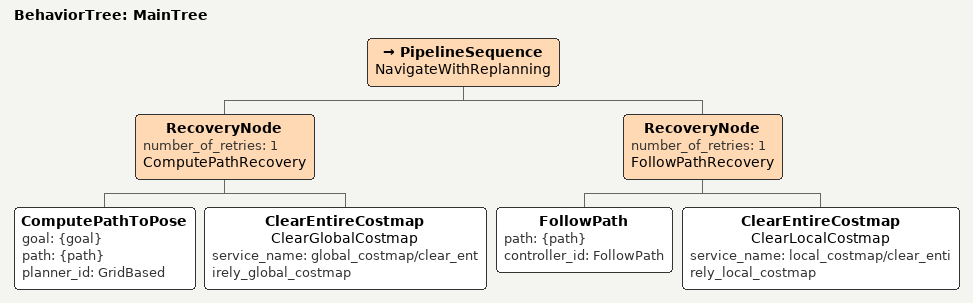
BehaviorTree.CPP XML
<root main_tree_to_execute="MainTree">
  <BehaviorTree ID="MainTree">
    <PipelineSequence name="NavigateWithReplanning">
      <RecoveryNode number_of_retries="1" name="ComputePathRecovery">
        <ComputePathToPose goal="{goal}" path="{path}" planner_id="GridBased"/>
        <ClearEntireCostmap name="ClearGlobalCostmap" service_name="global_costmap/clear_entirely_global_costmap"/>
      </RecoveryNode>
      <RecoveryNode number_of_retries="1" name="FollowPathRecovery">
        <FollowPath path="{path}" controller_id="FollowPath"/>
        <ClearEntireCostmap name="ClearLocalCostmap" service_name="local_costmap/clear_entirely_local_costmap"/>
      </RecoveryNode>
    </PipelineSequence>
  </BehaviorTree>
</root>
